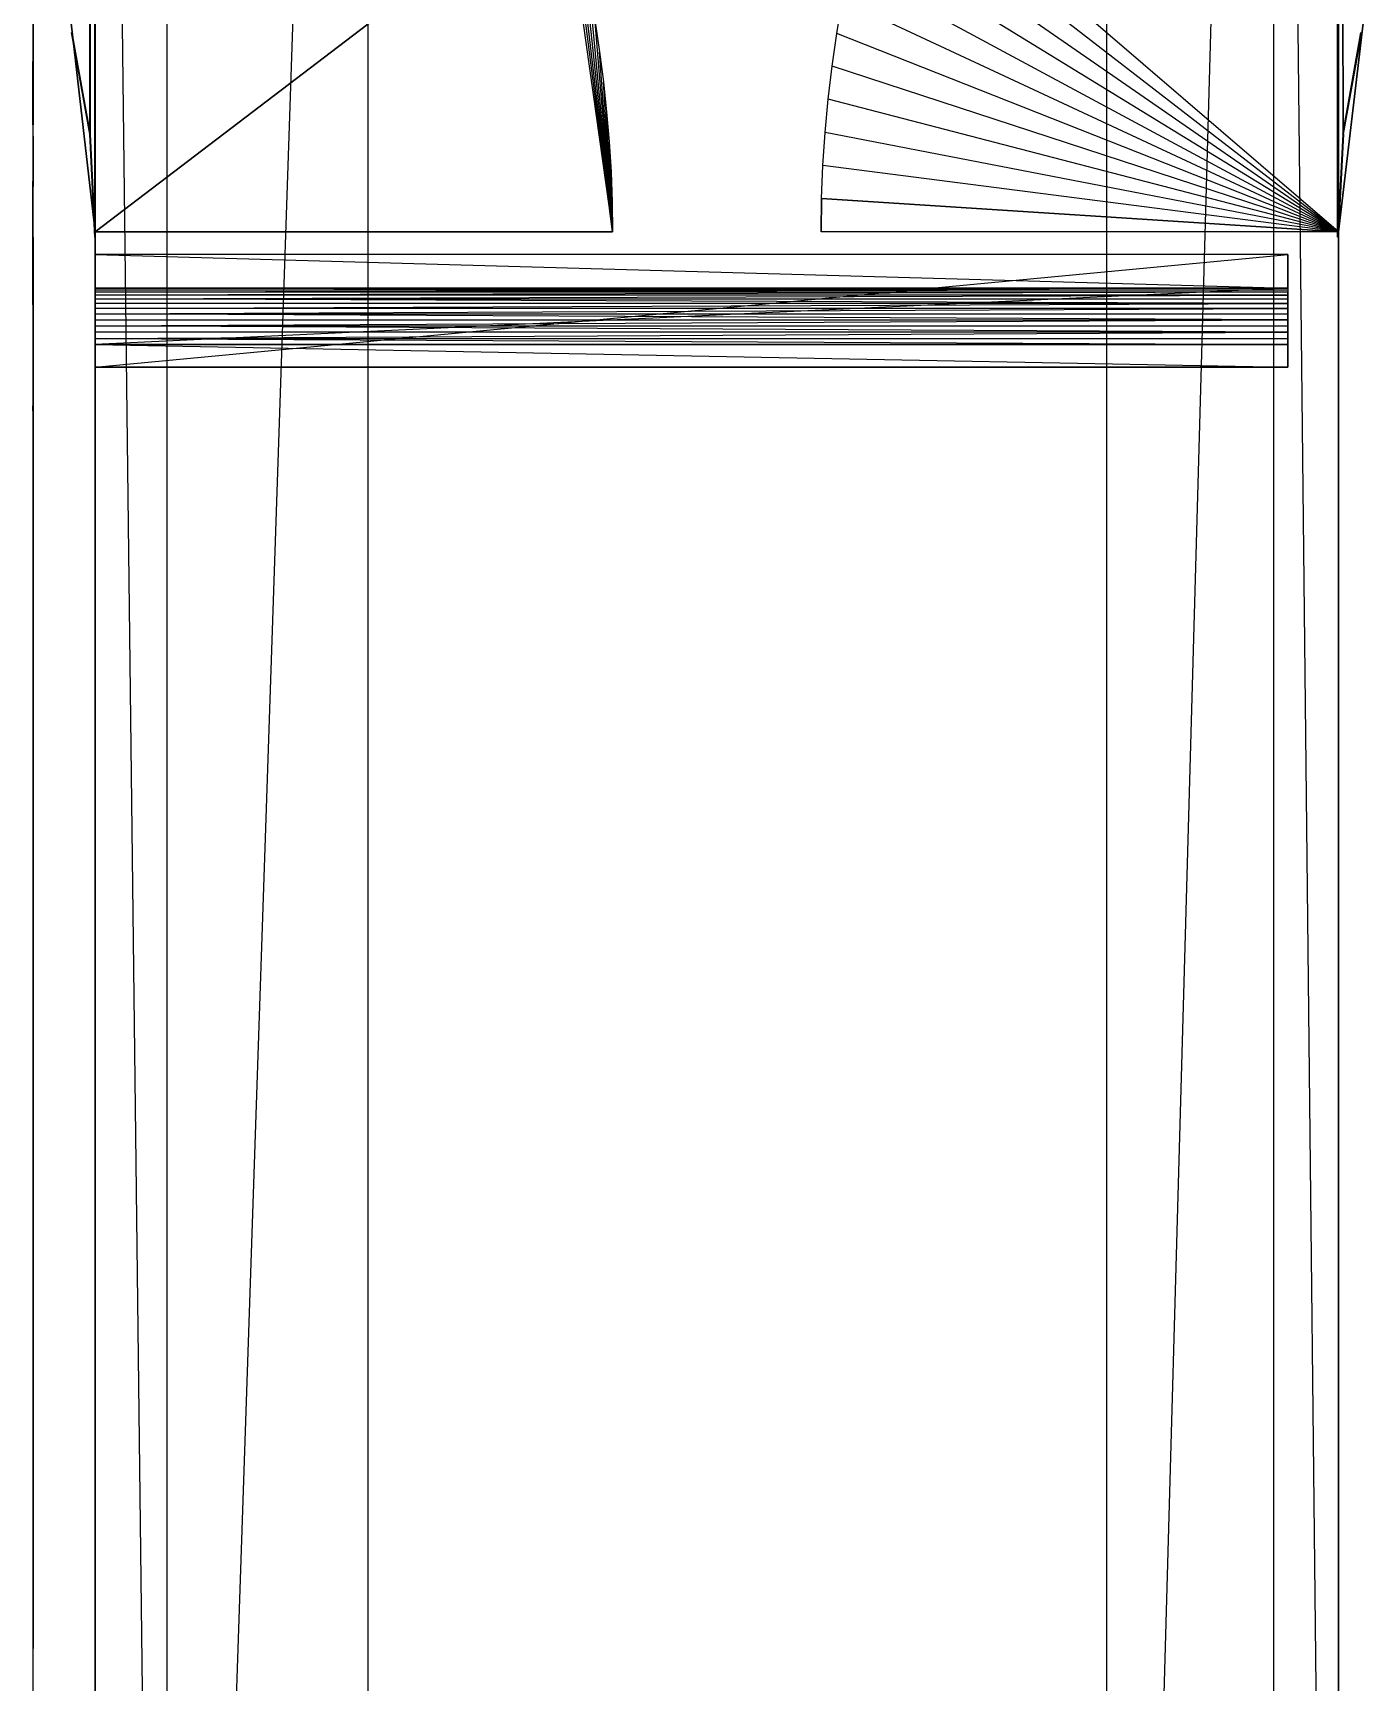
# Model space of a CAD drawing. Extents: x -41 to 47, y -35.8 to 51.3.
# Drawn here: x -17.367 to -16.183, y 42.641 to 44.107 of the extents above; entities that cross this region are included whole.
import ezdxf

# ---------------------------------------------------------------- set-up
doc = ezdxf.new("R2010")
doc.units = 0
doc.header["$MEASUREMENT"] = 0
doc.layers.add('PYDXF', color=8, linetype='CONTINUOUS')

msp = doc.modelspace()

# ---------------------------------------------------------------- linework, layer by layer
at = {"layer": 'PYDXF'}
for p, q in [((-17.3119, 46.0954), (-17.3165, 44.0171)), ((-17.3113, 46.0954), (-17.3159, 44.0171)), ((-17.3119, 46.0954), (-17.3119, 43.9254)), ((-17.3119, 46.0954), (-17.3113, 43.9254)), ((-17.3113, 46.0954), (-17.3113, 43.9254)), ((-17.3112, 40.7954), (-17.3112, 46.0954)), ((-17.3112, 46.0954), (-17.2476, 40.7954)), ((-17.3112, 46.0954), (-17.3112, 40.7954)), ((-17.069, 46.0954), (-17.2476, 40.7954)), ((-17.2476, 46.0954), (-17.2476, 40.7954)), ((-17.069, 46.0954), (-17.069, 40.7954)), ((-16.4124, 46.0954), (-16.4124, 40.7954)), ((-16.4124, 40.7954), (-16.2639, 46.0954)), ((-16.2639, 46.0954), (-16.2062, 40.7954)), ((-16.2639, 46.0954), (-16.2639, 40.7954)), ((-16.2069, 43.9254), (-16.2069, 46.0954)), ((-16.2069, 46.0954), (-16.2023, 44.0171)), ((-16.2063, 46.0954), (-16.2069, 43.9254)), ((-16.2063, 46.0954), (-16.2063, 43.9254)), ((-16.2017, 44.0171), (-16.2063, 46.0954)), ((-16.2062, 46.0954), (-16.2062, 40.7954)), ((-16.2062, 40.7954), (-16.2062, 46.0954)), ((-16.2062, 43.9302), (-16.6121, 44.2792)), ((-16.8959, 44.2471), (-17.3113, 43.9302)), ((-17.3113, 43.9302), (-16.8959, 44.2471)), ((-16.8959, 44.2471), (-16.8514, 43.9302)), ((-16.2062, 43.9302), (-16.6206, 44.2509)), ((-16.8514, 43.9302), (-16.8889, 44.2213)), ((-16.2062, 43.9302), (-16.6283, 44.2224)), ((-17.3665, 44.0154), (-17.3665, 44.1922)), ((-16.8514, 43.9302), (-16.8826, 44.1953)), ((-16.2062, 43.9302), (-16.6354, 44.1937)), ((-17.3666, 44.0254), (-17.3665, 44.1855)), ((-17.3665, 44.1855), (-17.3665, 44.0254)), ((-16.8514, 43.9302), (-16.8768, 44.1692)), ((-16.2062, 43.9302), (-16.6417, 44.1648)), ((-16.8514, 43.9302), (-16.8716, 44.143)), ((-16.6522, 44.1067), (-16.6473, 44.1359)), ((-16.2062, 43.9302), (-16.6473, 44.1359)), ((-17.3113, 43.9302), (-17.3328, 44.1159)), ((-17.3328, 44.1159), (-17.3113, 43.9302)), ((-16.8514, 43.9302), (-16.8669, 44.1166)), ((-16.8669, 44.1166), (-16.8629, 44.0902)), ((-16.2062, 43.9302), (-16.1835, 44.1208)), ((-16.1835, 44.1208), (-16.2062, 43.9302)), ((-17.3327, 44.1074), (-17.3165, 44.0171)), ((-17.332, 44.1074), (-17.3159, 44.0171)), ((-17.332, 44.1074), (-17.3165, 44.0171)), ((-16.6563, 44.0775), (-16.6522, 44.1067)), ((-16.2062, 43.9302), (-16.6522, 44.1067)), ((-16.2023, 44.0171), (-16.1862, 44.1074)), ((-16.2017, 44.0171), (-16.1855, 44.1074)), ((-16.2017, 44.0171), (-16.1862, 44.1074)), ((-16.8629, 44.0902), (-16.8595, 44.0637)), ((-16.8514, 43.9302), (-16.8629, 44.0902)), ((-16.6598, 44.0482), (-16.6563, 44.0775)), ((-16.2062, 43.9302), (-16.6563, 44.0775)), ((-16.8595, 44.0637), (-16.8567, 44.0371)), ((-16.8514, 43.9302), (-16.8595, 44.0637)), ((-16.6624, 44.0187), (-16.6598, 44.0482)), ((-16.2062, 43.9302), (-16.6598, 44.0482)), ((-16.8567, 44.0371), (-16.8544, 44.0104)), ((-16.8514, 43.9302), (-16.8567, 44.0371)), ((-17.3666, 43.9254), (-17.3665, 44.0254)), ((-17.3665, 44.0154), (-17.3666, 43.9254)), ((-17.3665, 44.0154), (-17.3665, 44.0254)), ((-17.3665, 43.9254), (-17.3665, 44.0154)), ((-17.3165, 44.0171), (-17.3119, 43.9254)), ((-17.3165, 44.0171), (-17.3159, 44.0171)), ((-17.3159, 44.0171), (-17.3113, 43.9254)), ((-17.3159, 44.0171), (-17.3119, 43.9254)), ((-16.6644, 43.9893), (-16.6625, 44.0187)), ((-16.2062, 43.9302), (-16.6625, 44.0187)), ((-16.2023, 44.0171), (-16.2069, 43.9254)), ((-16.2017, 44.0171), (-16.2063, 43.9254)), ((-16.2023, 44.0171), (-16.2063, 43.9254)), ((-16.2017, 44.0171), (-16.2023, 44.0171)), ((-16.8545, 44.0104), (-16.8528, 43.9837)), ((-16.8514, 43.9302), (-16.8545, 44.0104)), ((-16.8528, 43.9837), (-16.8518, 43.957)), ((-16.8514, 43.9302), (-16.8528, 43.9837)), ((-16.6656, 43.9598), (-16.6644, 43.9893)), ((-16.2062, 43.9302), (-16.6644, 43.9893)), ((-16.8518, 43.957), (-16.8514, 43.9302)), ((-16.8514, 43.9302), (-16.8518, 43.957)), ((-16.6657, 43.9598), (-16.6661, 43.9302)), ((-16.6661, 43.9302), (-16.6657, 43.9598)), ((-16.6657, 43.9598), (-16.2062, 43.9302)), ((-16.2062, 43.9302), (-16.6656, 43.9598)), ((-17.3666, 43.8654), (-17.3666, 43.9254)), ((-17.3666, 43.9254), (-17.3666, 43.8754)), ((-17.3665, 43.9254), (-17.3665, 43.852)), ((-17.3665, 43.9254), (-17.3665, 43.8873)), ((-17.3665, 43.9254), (-17.3665, 43.8616)), ((-17.3665, 43.9254), (-17.3665, 43.9029)), ((-17.3665, 43.9254), (-17.3665, 43.9081)), ((-17.3665, 43.9254), (-17.3665, 43.8656)), ((-17.3665, 43.9254), (-17.3665, 43.8643)), ((-17.3665, 43.9254), (-17.3665, 43.8793)), ((-17.3665, 43.9254), (-17.3665, 43.893)), ((-17.3665, 43.9254), (-17.3665, 43.9044)), ((-17.3665, 43.9254), (-17.3665, 43.8578)), ((-17.3665, 43.9254), (-17.3665, 43.8995)), ((-17.3665, 43.9254), (-17.3665, 43.9113)), ((-17.3665, 43.9254), (-17.3665, 43.9125)), ((-17.3665, 43.9254), (-17.3665, 43.8769)), ((-17.3665, 43.9254), (-17.3665, 43.9055)), ((-17.3665, 43.9254), (-17.3665, 43.8912)), ((-17.3665, 43.9254), (-17.3665, 43.904)), ((-17.3665, 43.9254), (-17.3665, 43.8566)), ((-17.3665, 43.9254), (-17.3665, 43.898)), ((-17.3665, 43.9254), (-17.3665, 43.9102)), ((-17.3665, 43.9254), (-17.3665, 43.8761)), ((-17.3665, 43.9254), (-17.3665, 43.9049)), ((-17.3665, 43.9254), (-17.3665, 43.8542)), ((-17.3665, 43.9125), (-17.3665, 43.9254)), ((-17.3665, 43.9254), (-17.3665, 43.8965)), ((-17.3665, 43.9254), (-17.3665, 43.8654)), ((-17.3665, 43.9254), (-17.3665, 43.881)), ((-17.3665, 43.9254), (-17.3665, 43.8604)), ((-17.3665, 43.9254), (-17.3665, 43.9019)), ((-17.3665, 43.9254), (-17.3665, 43.8785)), ((-17.3665, 43.9254), (-17.3665, 43.9071)), ((-17.3665, 43.9254), (-17.3665, 43.8948)), ((-17.3665, 43.9254), (-17.3665, 43.8801)), ((-17.3665, 43.9254), (-17.3665, 43.8591)), ((-17.3665, 43.8819), (-17.3665, 43.9254)), ((-17.3665, 43.9254), (-17.3665, 43.9008)), ((-17.3665, 43.9254), (-17.3665, 43.9137)), ((-17.3665, 43.9254), (-17.3665, 43.8777)), ((-17.3665, 43.9254), (-17.3665, 43.9063)), ((-17.3665, 43.8854), (-17.3665, 43.9254)), ((-17.3665, 43.9254), (-17.3665, 43.8531)), ((-17.3665, 43.9254), (-17.3665, 43.8893)), ((-17.3665, 43.9254), (-17.3665, 43.8629)), ((-17.3665, 43.9254), (-17.3665, 43.9037)), ((-17.3665, 43.9254), (-17.3665, 43.8554)), ((-17.3665, 43.9254), (-17.3665, 43.9091)), ((-17.3113, 43.9254), (-17.3119, 43.9254)), ((-17.3113, 43.9302), (-16.8514, 43.9302)), ((-16.8514, 43.9302), (-17.3113, 43.9302)), ((-16.2062, 43.9302), (-16.6661, 43.9302)), ((-16.2063, 43.9254), (-16.2069, 43.9254)), ((-17.3665, 43.9125), (-17.3665, 43.9137)), ((-17.3665, 43.9125), (-17.3665, 43.9113)), ((-17.3665, 43.9113), (-17.3665, 43.9102)), ((-17.3665, 43.9102), (-17.3665, 43.9091)), ((-17.3113, 43.91), (-17.3113, 43.83)), ((-17.3113, 43.91), (-17.3113, 43.81)), ((-17.3113, 43.91), (-17.3113, 43.88)), ((-17.3112, 43.88), (-17.3113, 43.91)), ((-17.3113, 43.81), (-16.2512, 43.91)), ((-16.2512, 43.91), (-17.3112, 43.91)), ((-17.3112, 43.91), (-16.2512, 43.88)), ((-16.2512, 43.91), (-16.2512, 43.83)), ((-16.2512, 43.91), (-16.2512, 43.81)), ((-16.2512, 43.88), (-16.2512, 43.91)), ((-16.2512, 43.91), (-16.2512, 43.88)), ((-17.3665, 43.9091), (-17.3665, 43.9081)), ((-17.3665, 43.9081), (-17.3665, 43.9071)), ((-17.3665, 43.9071), (-17.3665, 43.9063)), ((-17.3665, 43.9063), (-17.3665, 43.9055)), ((-17.3665, 43.9055), (-17.3665, 43.9049)), ((-17.3665, 43.9049), (-17.3665, 43.9044)), ((-17.3665, 43.9044), (-17.3665, 43.904)), ((-17.3665, 43.904), (-17.3665, 43.9037)), ((-17.3665, 43.9037), (-17.3665, 43.9029)), ((-17.3665, 43.9029), (-17.3665, 43.9019)), ((-17.3665, 43.9019), (-17.3665, 43.9008)), ((-17.3665, 43.9008), (-17.3665, 43.8995)), ((-17.3665, 43.8995), (-17.3665, 43.898)), ((-17.3665, 43.898), (-17.3665, 43.8965)), ((-17.3665, 43.8965), (-17.3665, 43.8948)), ((-17.3665, 43.8948), (-17.3665, 43.893)), ((-17.3665, 43.893), (-17.3665, 43.8912)), ((-17.3665, 43.8912), (-17.3665, 43.8893)), ((-17.3665, 43.8893), (-17.3665, 43.8873)), ((-17.3665, 43.8854), (-17.3665, 43.8873)), ((-17.3665, 43.8854), (-17.3665, 43.8819)), ((-17.3665, 43.8827), (-17.3665, 43.8854)), ((-17.3665, 43.8845), (-17.3665, 43.8854)), ((-17.3665, 43.8845), (-17.3665, 43.8836)), ((-17.3665, 43.8845), (-17.3665, 43.8827)), ((-17.3665, 43.8827), (-17.3665, 43.8836)), ((-17.3665, 43.8827), (-17.3665, 43.8819)), ((-17.3665, 43.8819), (-17.3665, 43.881)), ((-17.3665, 43.881), (-17.3665, 43.8801)), ((-17.3665, 43.8801), (-17.3665, 43.8793)), ((-17.3666, 43.8654), (-17.3666, 43.8754)), ((-17.3666, 43.8654), (-17.3666, 43.7754)), ((-17.3665, 43.8793), (-17.3665, 43.8785)), ((-17.3665, 43.8785), (-17.3665, 43.8777)), ((-17.3665, 43.8777), (-17.3665, 43.8769)), ((-17.3665, 43.8769), (-17.3665, 43.8761)), ((-17.3665, 43.8761), (-17.3665, 43.8754)), ((-17.3665, 43.8754), (-17.3665, 43.8656)), ((-17.3665, 43.8656), (-17.3665, 43.8654)), ((-17.3665, 43.8654), (-17.3665, 43.8643)), ((-17.3665, 43.852), (-17.3665, 43.8654)), ((-17.3665, 43.8654), (-17.3665, 43.8509)), ((-17.3113, 43.83), (-17.3113, 43.88)), ((-17.3113, 43.88), (-17.3113, 43.8706)), ((-17.3113, 43.88), (-17.3113, 43.852)), ((-17.3113, 43.88), (-17.3113, 43.8666)), ((-17.3113, 43.88), (-17.3113, 43.8354)), ((-17.3113, 43.88), (-17.3113, 43.8465)), ((-17.3113, 43.88), (-17.3113, 43.8572)), ((-16.2512, 43.88), (-17.3113, 43.83)), ((-17.3113, 43.88), (-17.3113, 43.874)), ((-17.3113, 43.88), (-17.3113, 43.841)), ((-17.3113, 43.88), (-17.3113, 43.8621)), ((-17.3113, 43.88), (-17.3112, 43.8767)), ((-17.3113, 43.874), (-17.3112, 43.8767)), ((-16.2512, 43.8767), (-17.3113, 43.874)), ((-17.3113, 43.8706), (-17.3113, 43.874)), ((-16.2512, 43.874), (-17.3113, 43.874)), ((-17.3113, 43.8706), (-16.2512, 43.874)), ((-17.3113, 43.8666), (-17.3113, 43.8706)), ((-16.2512, 43.8666), (-17.3113, 43.8706)), ((-17.3113, 43.8706), (-16.2512, 43.8706)), ((-17.3113, 43.8621), (-17.3113, 43.8666)), ((-17.3113, 43.8621), (-16.2512, 43.8666)), ((-16.2512, 43.8666), (-17.3113, 43.8666)), ((-16.2512, 43.88), (-17.3112, 43.88)), ((-17.3112, 43.88), (-16.2512, 43.88)), ((-17.3112, 43.8787), (-17.3112, 43.88)), ((-17.3112, 43.8787), (-16.2512, 43.88)), ((-17.3112, 43.8787), (-16.2512, 43.8787)), ((-16.2512, 43.8787), (-17.3112, 43.8767)), ((-17.3112, 43.8767), (-17.3112, 43.8787)), ((-16.2512, 43.8767), (-17.3112, 43.8767)), ((-16.2512, 43.88), (-16.2512, 43.8354)), ((-16.2512, 43.88), (-16.2512, 43.8666)), ((-16.2512, 43.88), (-16.2512, 43.83)), ((-16.2512, 43.88), (-16.2512, 43.8706)), ((-16.2512, 43.88), (-16.2512, 43.852)), ((-16.2512, 43.88), (-16.2512, 43.8767)), ((-16.2512, 43.88), (-16.2512, 43.841)), ((-16.2512, 43.88), (-16.2512, 43.8621)), ((-16.2512, 43.88), (-16.2512, 43.8572)), ((-16.2512, 43.88), (-16.2512, 43.874)), ((-16.2512, 43.88), (-16.2512, 43.8787)), ((-16.2512, 43.88), (-16.2512, 43.8465)), ((-16.2512, 43.8787), (-16.2512, 43.8767)), ((-16.2512, 43.874), (-16.2512, 43.8767)), ((-16.2512, 43.8706), (-16.2512, 43.874)), ((-16.2512, 43.8666), (-16.2512, 43.8706)), ((-16.2512, 43.8621), (-16.2512, 43.8666)), ((-17.3665, 43.8643), (-17.3665, 43.8629)), ((-17.3665, 43.8629), (-17.3665, 43.8616)), ((-17.3665, 43.8616), (-17.3665, 43.8604)), ((-17.3665, 43.8604), (-17.3665, 43.8591)), ((-17.3665, 43.8591), (-17.3665, 43.8578)), ((-17.3665, 43.8578), (-17.3665, 43.8566)), ((-17.3665, 43.8566), (-17.3665, 43.8554)), ((-17.3665, 43.8554), (-17.3665, 43.8542)), ((-17.3665, 43.8542), (-17.3665, 43.8531)), ((-17.3665, 43.8531), (-17.3665, 43.852)), ((-17.3665, 43.852), (-17.3665, 43.8509)), ((-17.3665, 43.8509), (-17.3665, 43.7754)), ((-17.3113, 43.8572), (-17.3113, 43.8621)), ((-16.2512, 43.8621), (-17.3113, 43.8621)), ((-17.3113, 43.8572), (-16.2512, 43.8621)), ((-17.3113, 43.852), (-17.3113, 43.8572)), ((-17.3113, 43.8572), (-16.2512, 43.8572)), ((-16.2512, 43.852), (-17.3113, 43.8572)), ((-17.3113, 43.8465), (-17.3113, 43.852)), ((-17.3113, 43.8465), (-16.2512, 43.852)), ((-17.3113, 43.852), (-16.2512, 43.852)), ((-16.2512, 43.8572), (-16.2512, 43.8621)), ((-16.2512, 43.852), (-16.2512, 43.8572)), ((-16.2512, 43.8465), (-16.2512, 43.852)), ((-17.3113, 43.841), (-17.3113, 43.8465)), ((-17.3113, 43.8465), (-16.2512, 43.8465)), ((-16.2512, 43.841), (-17.3113, 43.8465)), ((-17.3113, 43.8354), (-17.3113, 43.841)), ((-16.2512, 43.841), (-17.3113, 43.841)), ((-17.3113, 43.8354), (-16.2512, 43.841)), ((-16.2512, 43.841), (-16.2512, 43.8465)), ((-16.2512, 43.8354), (-16.2512, 43.841)), ((-17.3113, 43.8354), (-17.3113, 43.83)), ((-17.3113, 43.8354), (-16.2512, 43.8354)), ((-17.3113, 43.8354), (-16.2512, 43.83)), ((-17.3113, 43.81), (-17.3113, 43.83)), ((-16.2512, 43.83), (-17.3113, 43.83)), ((-17.3113, 43.83), (-16.2512, 43.81)), ((-17.3113, 43.83), (-16.2512, 43.83)), ((-16.2512, 43.8354), (-16.2512, 43.83)), ((-16.2512, 43.83), (-16.2512, 43.8354)), ((-16.2512, 43.81), (-16.2512, 43.83)), ((-17.3113, 43.81), (-16.2512, 43.81)), ((-16.2512, 43.81), (-17.3113, 43.81)), ((-17.3665, 43.7811), (-17.3665, 43.7661)), ((-17.3666, 43.7754), (-17.3666, 42.9201)), ((-17.3665, 43.7661), (-17.3666, 43.7754)), ((-17.3665, 43.7754), (-17.3665, 43.7211)), ((-17.3665, 43.7754), (-17.3665, 43.7661)), ((-17.3665, 43.7661), (-17.3665, 43.5793)), ((-17.3665, 43.7661), (-17.3665, 43.7361)), ((-17.3665, 43.7348), (-17.3665, 43.7361)), ((-17.3665, 43.7335), (-17.3665, 43.7348)), ((-17.3665, 43.7322), (-17.3665, 43.7335)), ((-17.3665, 43.7309), (-17.3665, 43.7322)), ((-17.3665, 43.7296), (-17.3665, 43.7309)), ((-17.3665, 43.7284), (-17.3665, 43.7296)), ((-17.3665, 43.7271), (-17.3665, 43.7284)), ((-17.3665, 43.7259), (-17.3665, 43.7271)), ((-17.3665, 43.7247), (-17.3665, 43.7259)), ((-17.3665, 43.7235), (-17.3665, 43.7247)), ((-17.3665, 43.7223), (-17.3665, 43.7235)), ((-17.3665, 43.7211), (-17.3665, 43.7223)), ((-17.3665, 43.7211), (-17.3665, 43.5793)), ((-17.3665, 42.9201), (-17.3665, 43.5793)), ((-17.3665, 43.5793), (-17.3665, 42.9201)), ((-17.3666, 42.9201), (-17.3666, 42.7954)), ((-17.3665, 42.9201), (-17.3665, 42.8054)), ((-17.3665, 42.9201), (-17.3665, 42.8504)), ((-17.3665, 42.8492), (-17.3665, 42.8504)), ((-17.3665, 42.8504), (-17.3665, 42.7954)), ((-17.3665, 42.848), (-17.3665, 42.8492)), ((-17.3665, 42.8468), (-17.3665, 42.848)), ((-17.3665, 42.8456), (-17.3665, 42.8468)), ((-17.3665, 42.8444), (-17.3665, 42.8456)), ((-17.3665, 42.8431), (-17.3665, 42.8444)), ((-17.3665, 42.8419), (-17.3665, 42.8431)), ((-17.3665, 42.8406), (-17.3665, 42.8419)), ((-17.3665, 42.8393), (-17.3665, 42.8406)), ((-17.3665, 42.838), (-17.3665, 42.8393)), ((-17.3665, 42.8367), (-17.3665, 42.838)), ((-17.3665, 42.8354), (-17.3665, 42.8367)), ((-17.3665, 42.8054), (-17.3665, 42.8354)), ((-17.3666, 42.7954), (-17.3666, 42.7054)), ((-17.3665, 42.8054), (-17.3665, 42.7904)), ((-17.3665, 42.7904), (-17.3665, 42.8054)), ((-17.3665, 42.7954), (-17.3665, 42.8054)), ((-17.3665, 42.7954), (-17.3665, 42.7056)), ((-17.3666, 42.7054), (-17.3666, 42.6704)), ((-17.3665, 42.7056), (-17.3665, 42.7032)), ((-17.3665, 42.7056), (-17.3665, 42.7054)), ((-17.3665, 42.7032), (-17.3665, 42.7006)), ((-17.3665, 42.7006), (-17.3665, 42.6976)), ((-17.3665, 42.6976), (-17.3665, 42.6945)), ((-17.3665, 42.6945), (-17.3665, 42.6913)), ((-17.3665, 42.6913), (-17.3665, 42.6879)), ((-17.3665, 42.6879), (-17.3665, 42.6846)), ((-17.3665, 42.6846), (-17.3665, 42.6814)), ((-17.3665, 42.6814), (-17.3665, 42.6783)), ((-17.3665, 42.6783), (-17.3665, 42.6754)), ((-17.3666, 42.6704), (-17.3666, 42.6054)), ((-17.3665, 42.6754), (-17.3665, 42.6727)), ((-17.3665, 42.6727), (-17.3665, 42.6705)), ((-17.3665, 42.6705), (-17.3665, 42.6704))]:
    msp.add_line(p, q, dxfattribs=at)

doc.saveas('drawing.dxf')
